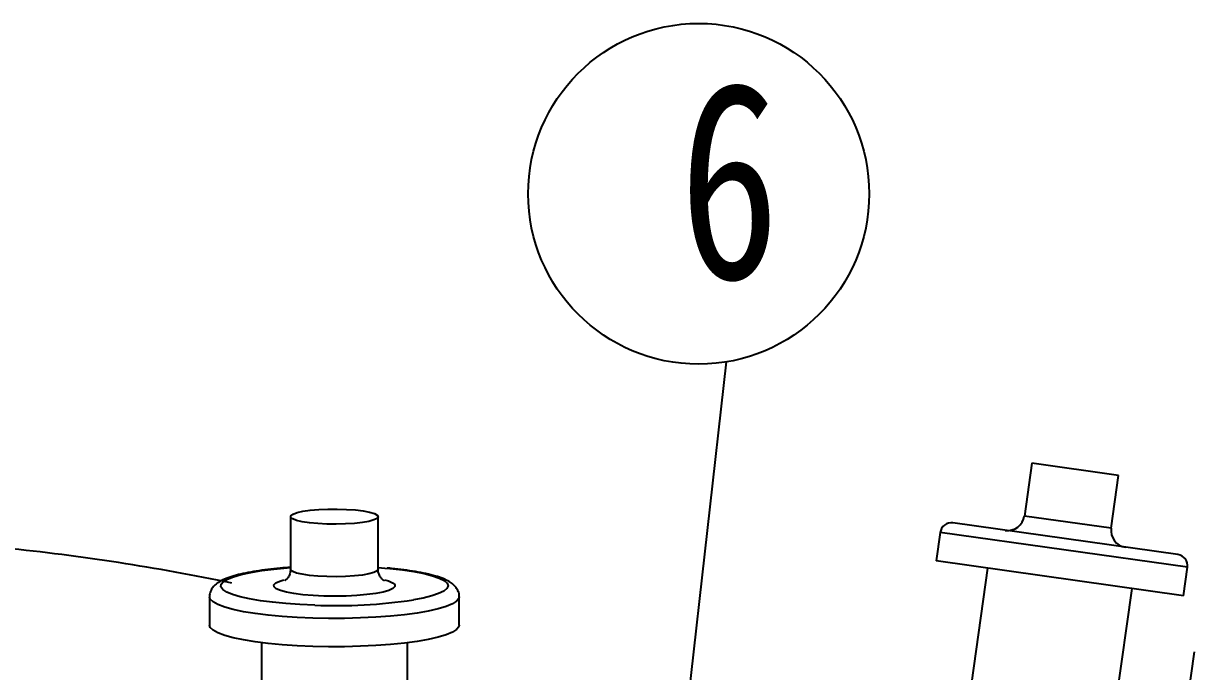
# Model space of a CAD drawing. Header units: millimetres. Extents: x 0 to 6631, y 0 to 4689.
# Drawn here: x 3397.6 to 3605.5, y 4070.3 to 4185.4 of the extents above; entities that cross this region are included whole.
import ezdxf

# ---------------------------------------------------------------- set-up
doc = ezdxf.new("R2010")
doc.units = ezdxf.units.MM
doc.header["$LTSCALE"] = 13
doc.linetypes.add('CENTERX2', pattern=[101.6, 63.5, -12.7, 12.7, -12.7])
for name, color, linetype in [('中心线', 1, 'CENTERX2'), ('几何体', 7, 'Continuous'), ('尺寸', 3, 'Continuous'), ('注释', 2, 'Continuous')]:
    doc.layers.add(name, color=color, linetype=linetype)
doc.styles.add('SLDTEXTSTYLE0', font='hyswlongfangsong.ttf')
doc.styles.get("Standard").update_dxf_attribs({"font": 'gbenor.shx', "bigfont": 'gbcbig.shx'})
doc.dimstyles.new('SLDDIMSTYLE0', dxfattribs={"dimtxt": 50, "dimasz": 40.8, "dimexe": 0, "dimexo": 0.0625, "dimgap": 12.5, "dimtad": 2, "dimdec": 0, "dimrnd": 1e-09, "dimzin": 12, "dimdsep": 46, "dimtxsty": 'SLDTEXTSTYLE0', "dimsah": 1, "dimcen": 0.09, "dimadec": 0, "dimazin": 3, "dimtfac": 1, "dimtdec": 0, "dimtmove": 0, "dimatfit": 0, "dimfxl": 1, "dimfrac": 2, "dimtolj": 1, "dimtzin": 12, "dimarcsym": 0})
doc.dimstyles.new('SLDDIMSTYLE2', dxfattribs={"dimtxt": 0.18, "dimasz": 40.8, "dimexe": 0, "dimexo": 0.0625, "dimgap": 0, "dimtad": 0, "dimtih": 1, "dimtoh": 1, "dimdec": 0, "dimrnd": 1e-09, "dimzin": 0, "dimdsep": 46, "dimtxsty": 'Standard', "dimsah": 1, "dimcen": 0.09, "dimadec": 0, "dimazin": 0, "dimtfac": 40.8, "dimtdec": 0, "dimtofl": 0, "dimtmove": 0, "dimatfit": 3, "dimfxl": 1, "dimfrac": 2, "dimtolj": 1, "dimtzin": 0, "dimarcsym": 0})

# ---------------------------------------------------------------- blocks, each defined once
blk = doc.blocks.new('*D18')
at = {"layer": 'Defpoints', "color": 0, "transparency": 16777216}
for p in [(3316.26, 4092.55), (3301.63, 4062.72), (3353.5, 4050.47), (3353.5, 3693.67), (3353.5, 3693.67)]:
    blk.add_point(p, dxfattribs=at)
at = {"layer": '尺寸', "color": 0, "lineweight": -2, "transparency": 16777216}
for p, q in [((3353.5, 4050.53), (3353.5, 4094.29)), ((3301.62, 4062.78), (3297.74, 4090.39))]:
    blk.add_line(p, q, dxfattribs=at)
for start, end in [(90, 98), (78.3245, 84.1623), (103.8377, 109.6755)]:
    blk.add_arc((3353.5, 3693.67), 400.61, start, end, dxfattribs=at)
at = {"layer": '尺寸', "color": 0, "transparency": 16777216}
for points in [[(3393.9, 4085.42), (3394.59, 4099), (3353.5, 4094.29)], [(3256.39, 4089.34), (3258.97, 4075.98), (3297.74, 4090.39)]]:
    blk.add_solid(points, dxfattribs=at)
at = {"layer": '尺寸', "color": 0, "transparency": 16777216, "insert": (3314.61, 4155.52), "char_height": 50, "attachment_point": 1, "rotation": 2.5305, "style": 'SLDTEXTSTYLE0'}
blk.add_mtext('\\A1;8°', dxfattribs=at)

msp = doc.modelspace()

# ---------------------------------------------------------------- linework, layer by layer
at = {"layer": '中心线'}
msp.add_line((3550.54, 3682.43), (3605.54, 4073.78), dxfattribs=at)
at = {"layer": '几何体'}
for p, q in [((3576.64, 4107.28), (3575.32, 4097.89)), ((3592.05, 4105.11), (3576.64, 4107.28)), ((3590.73, 4095.73), (3592.05, 4105.11)), ((3445.03, 4097.79), (3445.03, 4088.45)), ((3460.59, 4088.45), (3460.59, 4097.79)), ((3602.58, 4091.04), (3562.63, 4096.66)), ((3590.73, 4095.73), (3575.32, 4097.89)), ((3560.37, 4094.96), (3559.66, 4089.91)), ((3604.28, 4088.79), (3560.37, 4094.96)), ((3460.59, 4088.74), (3461.76, 4088.65)), ((3603.57, 4083.74), (3559.66, 4089.91)), ((3568.78, 4088.63), (3565.92, 4068.3)), ((3603.57, 4083.74), (3604.28, 4088.79)), ((3591.6, 4064.69), (3594.46, 4085.02)), ((3430.64, 4083.54), (3430.64, 4078.52)), ((3474.98, 4078.52), (3474.98, 4083.54)), ((3439.84, 4075.4), (3439.84, 4058.3)), ((3465.78, 4058.3), (3465.78, 4075.4))]:
    msp.add_line(p, q, dxfattribs=at)
at = {"layer": '几何体', "flags": 128}
for points in [[(3451.46, 4096.45), (3449.84, 4096.54), (3448.37, 4096.68), (3447.1, 4096.87), (3446.09, 4097.1), (3445.41, 4097.37), (3445.06, 4097.66), (3445.08, 4097.95), (3445.47, 4098.23), (3446.19, 4098.5), (3447.22, 4098.73), (3448.52, 4098.91), (3450.02, 4099.05), (3451.64, 4099.12), (3453.32, 4099.13), (3454.98, 4099.08), (3456.54, 4098.97), (3457.92, 4098.8), (3459.06, 4098.59), (3459.91, 4098.34), (3460.43, 4098.06), (3460.59, 4097.77), (3460.39, 4097.48), (3459.83, 4097.2), (3458.95, 4096.95), (3457.77, 4096.75), (3456.37, 4096.58), (3454.8, 4096.48), (3453.14, 4096.44), (3451.46, 4096.45)], [(3449.31, 4082.06), (3446.69, 4082.17), (3444.18, 4082.34), (3441.83, 4082.57), (3439.67, 4082.85), (3437.75, 4083.18), (3436.09, 4083.54), (3434.74, 4083.95), (3433.7, 4084.38), (3433.01, 4084.83), (3432.67, 4085.3), (3432.69, 4085.77), (3433.07, 4086.23), (3433.8, 4086.68), (3434.87, 4087.11), (3436.26, 4087.51), (3437.95, 4087.88), (3439.9, 4088.2), (3442.08, 4088.47), (3444.45, 4088.69), (3445.03, 4088.74)], [(3451.46, 4087.12), (3449.84, 4087.2), (3448.37, 4087.34), (3447.1, 4087.54), (3446.09, 4087.77), (3445.41, 4088.04), (3445.06, 4088.32), (3445.03, 4088.45)], [(3460.59, 4088.46), (3460.59, 4088.44), (3460.39, 4088.15), (3459.83, 4087.87), (3458.95, 4087.62), (3457.77, 4087.41), (3456.37, 4087.25), (3454.8, 4087.15), (3453.14, 4087.1), (3451.46, 4087.12)], [(3461.76, 4088.65), (3462.64, 4088.57), (3464.9, 4088.31), (3466.94, 4088.01), (3468.73, 4087.66), (3470.24, 4087.27), (3471.44, 4086.85), (3472.31, 4086.41), (3472.82, 4085.95), (3472.98, 4085.48), (3472.78, 4085.01), (3472.23, 4084.56), (3471.32, 4084.11), (3470.09, 4083.7), (3468.55, 4083.31), (3466.83, 4082.99)], [(3450.94, 4083.66), (3449.02, 4083.75), (3447.23, 4083.91), (3445.63, 4084.11), (3444.28, 4084.36), (3443.21, 4084.66), (3442.48, 4084.98), (3442.09, 4085.31), (3442.07, 4085.66), (3442.42, 4086), (3443.12, 4086.32), (3443.82, 4086.54)], [(3461.72, 4086.56), (3462.4, 4086.36), (3463.14, 4086.04), (3463.53, 4085.7), (3463.55, 4085.35), (3463.2, 4085.01), (3462.5, 4084.69), (3461.47, 4084.39), (3460.15, 4084.14), (3458.57, 4083.93), (3456.8, 4083.77), (3454.9, 4083.67), (3452.92, 4083.64), (3450.94, 4083.66)], [(3448.96, 4079.75), (3446.2, 4079.87), (3443.55, 4080.04), (3441.05, 4080.28), (3438.74, 4080.57), (3436.66, 4080.9), (3434.85, 4081.28), (3433.34, 4081.7), (3432.14, 4082.15), (3431.29, 4082.62), (3430.78, 4083.1), (3430.64, 4083.53)], [(3474.98, 4083.54), (3474.91, 4083.24), (3474.51, 4082.75), (3473.75, 4082.28), (3472.64, 4081.82), (3471.22, 4081.4), (3469.48, 4081), (3467.48, 4080.65), (3465.23, 4080.35), (3462.78, 4080.1), (3460.17, 4079.91), (3457.43, 4079.78), (3454.62, 4079.7), (3451.78, 4079.7), (3448.96, 4079.75)], [(3448.96, 4074.73), (3446.2, 4074.85), (3443.55, 4075.02), (3441.05, 4075.26), (3438.74, 4075.55), (3436.66, 4075.88), (3434.85, 4076.26), (3433.34, 4076.68), (3432.14, 4077.13), (3431.29, 4077.6), (3430.78, 4078.08), (3430.64, 4078.52)], [(3474.98, 4078.52), (3474.91, 4078.22), (3474.51, 4077.73), (3473.75, 4077.26), (3472.64, 4076.8), (3471.22, 4076.38), (3469.48, 4075.98), (3467.48, 4075.63), (3465.23, 4075.33), (3462.78, 4075.08), (3460.17, 4074.89), (3457.43, 4074.76), (3454.62, 4074.68), (3451.78, 4074.68), (3448.96, 4074.73)]]:
    msp.add_lwpolyline(points, dxfattribs=at)
at = {"layer": '几何体'}
for centre, radius, start, end in [((3562.35, 4094.68), 2, 82, 172), ((3572.35, 4098.31), 2.99, 262, 352), ((3593.69, 4095.31), 2.99, 172, 262), ((3602.31, 4089.06), 2, 352, 82), ((3453.15, 4175.16), 93.18, 267.6376, 278.4434)]:
    msp.add_arc(centre, radius, start, end, dxfattribs=at)
for points, knots in [([(3445.03, 4088.77), (3444.41, 4088.72), (3442.99, 4088.62), (3440.93, 4088.39), (3438.87, 4088.11), (3437.01, 4087.77), (3435.35, 4087.39), (3433.89, 4086.94), (3432.73, 4086.44), (3431.86, 4085.89), (3431.22, 4085.27), (3430.81, 4084.55), (3430.6, 4083.9), (3430.65, 4083.57), (3430.66, 4083.51)], [0, 0, 0, 0, 0.080079, 0.182445, 0.28529, 0.38891, 0.493841, 0.601159, 0.713294, 0.805311, 0.871965, 0.93196, 0.989225, 1, 1, 1, 1]), ([(3445.02, 4088.47), (3445, 4088.19), (3444.96, 4087.63), (3444.6, 4086.97), (3444.25, 4086.58), (3444, 4086.41), (3443.99, 4086.4), (3443.98, 4086.4)], [0, 0, 0, 0, 0.234465, 0.453196, 0.648414, 0.835424, 1, 1, 1, 1]), ([(3461.62, 4086.4), (3461.62, 4086.4), (3461.64, 4086.4), (3461.42, 4086.53), (3461.04, 4086.92), (3460.71, 4087.57), (3460.54, 4088.15), (3460.59, 4088.43), (3460.59, 4088.43)], [0, 0, 0, 0, 0.122882, 0.327184, 0.532601, 0.757359, 0.997966, 1, 1, 1, 1]), ([(3474.97, 4083.54), (3474.97, 4083.57), (3475.02, 4083.89), (3474.82, 4084.52), (3474.42, 4085.23), (3473.86, 4085.81), (3473.11, 4086.32), (3472.11, 4086.79), (3470.76, 4087.25), (3469.13, 4087.67), (3467.25, 4088.03), (3465.19, 4088.33), (3463.5, 4088.53), (3462.45, 4088.62), (3462.19, 4088.64)], [0, 0, 0, 0, 0.005817, 0.070359, 0.132866, 0.200062, 0.281138, 0.388394, 0.503379, 0.624324, 0.739773, 0.852552, 0.963951, 1, 1, 1, 1])]:
    msp.add_open_spline(points, degree=3, knots=knots, dxfattribs=at)
at = {"layer": '注释'}
msp.add_circle((3517.49, 4155.14), 30.27, dxfattribs=at)

# ---------------------------------------------------------------- texts
at = {"layer": '注释', "insert": (3522.93, 4175.08), "char_height": 35, "attachment_point": 2, "style": 'SLDTEXTSTYLE0'}
msp.add_mtext('6', dxfattribs=at)

# ---------------------------------------------------------------- dimensions: what is measured, and where the dimension line sits
at = {"layer": '尺寸'}
dim = msp.add_angular_dim_2l(base=(3316.26, 4092.55), line1=((3353.5, 4050.47), (3353.5, 3693.67)), line2=((3301.63, 4062.72), (3353.5, 3693.67)), dimstyle='SLDDIMSTYLE0', override={"dimtol": 0, "dimlim": 0, "dimtp": 0, "dimtm": 0, "dimtfac": 40.8, "dimtdec": 0, "dimtolj": 1, "dimtzin": 0}, dxfattribs=at)
dim.commit()
dim.dimension.update_dxf_attribs({"geometry": '*D18', "text_midpoint": (3335.81, 4093.9), "dimtype": 162})

# ---------------------------------------------------------------- leaders
at = {"layer": '注释'}
msp.add_leader([(3452.81, 3508.19), (3522.42, 4125.27)], dimstyle='SLDDIMSTYLE2', dxfattribs=at)

doc.saveas('drawing.dxf')
